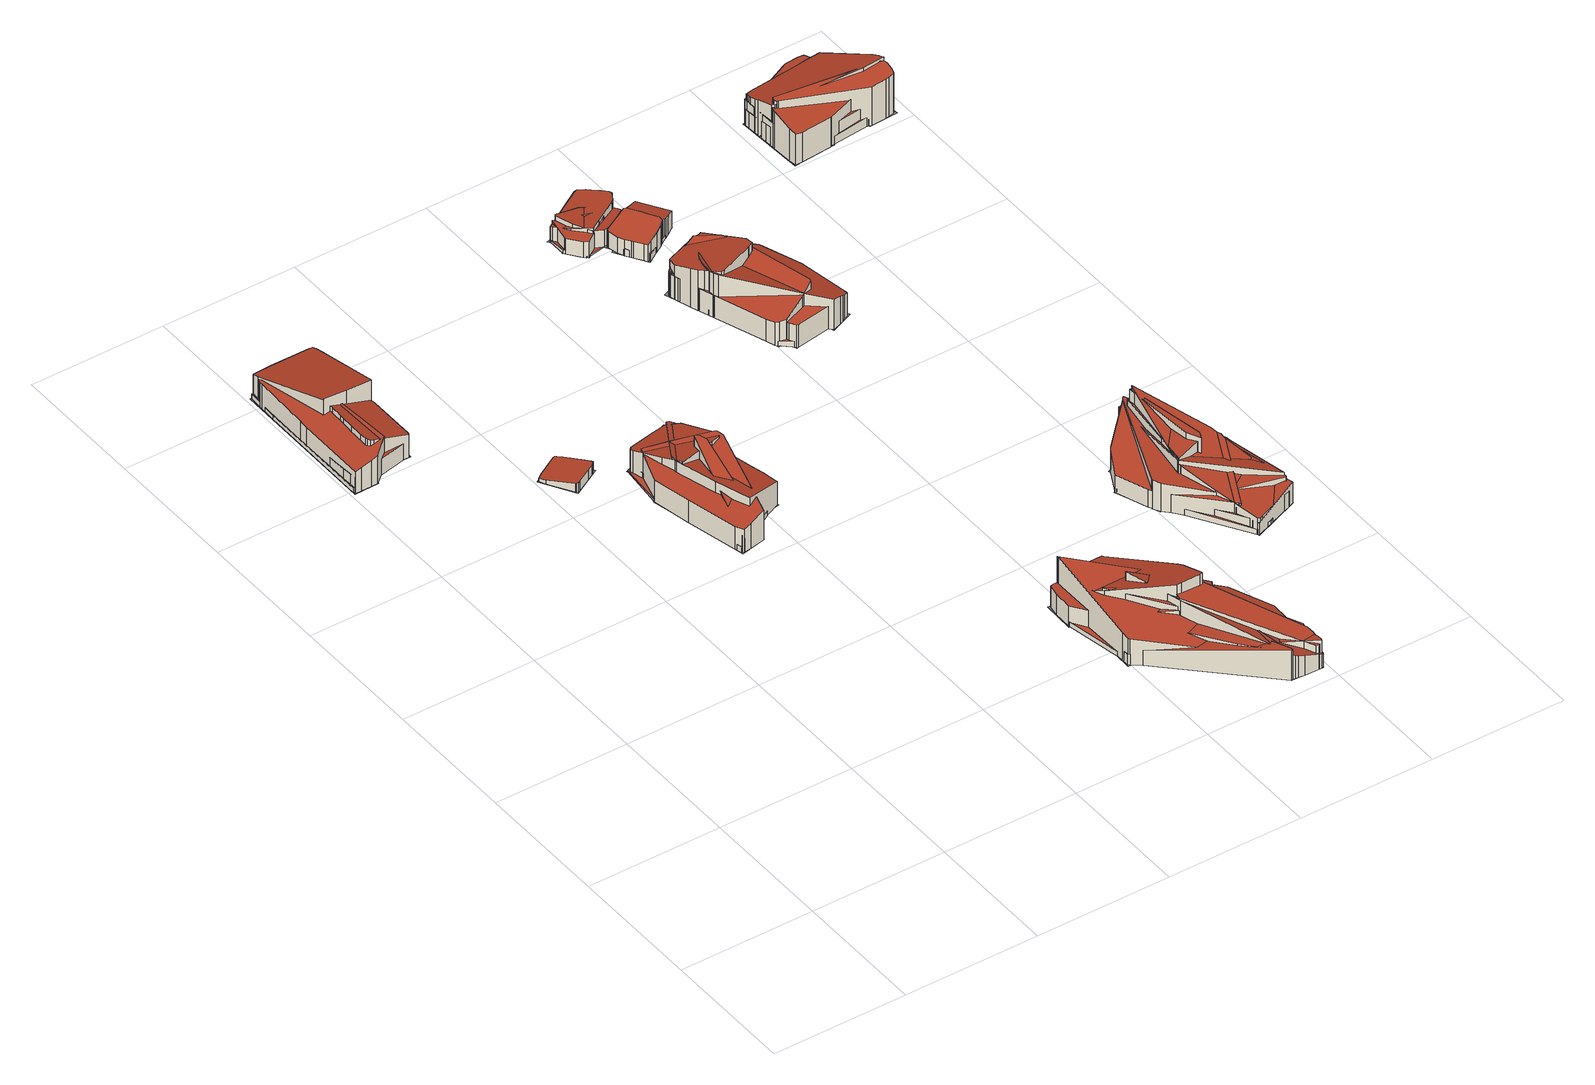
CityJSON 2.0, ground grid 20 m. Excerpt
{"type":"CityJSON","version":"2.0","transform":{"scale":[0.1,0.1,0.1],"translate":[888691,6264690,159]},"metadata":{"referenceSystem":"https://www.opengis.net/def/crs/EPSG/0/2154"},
"CityObjects":{
"building1":{"type":"Building","attributes":{"class":"Building"},"children":["building1-1"]},
"building1-1":{"type":"BuildingPart","parents":["building1"],"geometry":[{"type":"MultiSurface","lod":"2.2","boundaries":[[[0,1,2,3,4,5,6,7,8,9,10,11,12,13]],[[14,15,1,0]],[[15,2,1]],[[15,16,3,2]],[[16,17,4,3]],[[17,18,5,4]],[[18,19,6,5]],[[19,20,7,6]],[[20,21,8,7]],[[21,22,9,8]],[[22,23,10,9]],[[23,24,11,10]],[[24,25,12,11]],[[25,26,13,12]],[[26,14,0,13]],[[27,28,29,30,31,32,33,34,35,36,37,38,39,40]],[[41,42,28,27]],[[42,43,29,28]],[[43,44,30,29]],[[44,45,31,30]],[[45,46,32,31]],[[46,47,33,32]],[[47,48,34,33]],[[48,49,35,34]],[[49,50,36,35]],[[50,51,37,36]],[[51,52,38,37]],[[52,53,39,38]],[[53,54,40,39]],[[54,41,27,40]],[[55,56,57,58,59,60,61,62,63,64,65,66,67,68,69,70,71]],[[72,73,56,55]],[[73,74,57,56]],[[74,75,58,57]],[[75,76,59,58]],[[76,77,60,59]],[[77,78,61,60]],[[78,79,62,61]],[[79,80,63,62]],[[80,81,64,63]],[[81,82,65,64]],[[82,83,66,65]],[[83,84,67,66]],[[84,85,68,67]],[[85,86,69,68]],[[86,87,70,69]],[[87,88,71,70]],[[88,72,55,71]],[[89,90,91,92,93,94,95]],[[96,97,90,89]],[[97,98,91,90]],[[98,99,92,91]],[[99,100,93,92]],[[100,101,94,93]],[[101,102,95,94]],[[102,96,89,95]],[[103,104,105,106,107,108,109,110]],[[111,112,104,103]],[[112,113,105,104]],[[113,114,106,105]],[[114,115,107,106]],[[115,116,108,107]],[[116,117,109,108]],[[117,118,110,109]],[[118,111,103,110]],[[119,120,121,122,123,124,125,126]]],"semantics":{"surfaces":[{"type":"RoofSurface","rf_azimuth":90.05,"rf_slope":14.17},{"type":"WallSurface","on_footprint_edge":true},{"type":"RoofSurface","rf_azimuth":184.5,"rf_slope":15.82},{"type":"RoofSurface","rf_azimuth":359.86,"rf_slope":16.94},{"type":"RoofSurface","rf_azimuth":176.05,"rf_slope":0.822},{"type":"RoofSurface","rf_azimuth":116.2,"rf_slope":4.39},{"type":"GroundSurface"}],"values":[0,1,1,1,1,1,1,1,1,1,1,1,1,1,1,2,1,1,1,1,1,1,1,1,1,1,1,1,1,1,3,1,1,1,1,1,1,1,1,1,1,1,1,1,1,1,1,1,4,1,1,1,1,1,1,1,5,1,1,1,1,1,1,1,1,6]}}]},
"building2":{"type":"Building","attributes":{"class":"Building"},"children":["building2-1"]},
"building2-1":{"type":"BuildingPart","parents":["building2"],"geometry":[{"type":"MultiSurface","lod":"2.2","boundaries":[[[127,128,129,130,131,132,133,134,135,136,137,138,139,140,141,142,143,144]],[[145,146,128,127]],[[146,147,129,128]],[[147,148,130,129]],[[148,149,131,130]],[[149,150,132,131]],[[150,151,133,132]],[[151,152,134,133]],[[152,153,135,134]],[[153,154,136,135]],[[154,155,137,136]],[[155,156,138,137]],[[156,157,139,138]],[[157,158,140,139]],[[158,159,141,140]],[[159,160,142,141]],[[160,161,143,142]],[[161,162,144,143]],[[162,145,127,144]],[[163,164,165,166]]],"semantics":{"surfaces":[{"type":"RoofSurface","rf_azimuth":123.81,"rf_slope":10.6},{"type":"WallSurface","on_footprint_edge":true},{"type":"GroundSurface"}],"values":[0,1,1,1,1,1,1,1,1,1,1,1,1,1,1,1,1,1,1,2]}}]},
"building3":{"type":"Building","attributes":{"class":"Building"},"children":["building3-1"]},
"building3-1":{"type":"BuildingPart","parents":["building3"],"geometry":[{"type":"MultiSurface","lod":"2.2","boundaries":[[[167,168,169,170,171,172,173,174,175,176,177,178,179]],[[180,181,168,167]],[[181,182,169,168]],[[182,183,170,169]],[[183,184,171,170]],[[184,185,172,171]],[[185,186,173,172]],[[186,187,174,173]],[[187,188,175,174]],[[188,189,176,175]],[[189,190,177,176]],[[190,191,178,177]],[[191,192,179,178]],[[192,180,167,179]],[[193,194,195,196,197,198,199,200,201,202,203,204,205,206]],[[207,208,194,193]],[[208,209,195,194]],[[209,210,196,195]],[[210,211,197,196]],[[211,212,198,197]],[[212,213,199,198]],[[213,214,200,199]],[[214,215,201,200]],[[215,216,202,201]],[[216,217,203,202]],[[217,218,204,203]],[[218,219,205,204]],[[219,220,206,205]],[[220,207,193,206]],[[221,222,223,224,225,226,227,228,229,230,231,232,233,234,235,236,237]],[[238,239,222,221]],[[239,240,223,222]],[[240,241,224,223]],[[241,242,225,224]],[[242,243,226,225]],[[243,244,227,226]],[[244,245,228,227]],[[245,246,229,228]],[[246,247,230,229]],[[247,248,231,230]],[[248,249,232,231]],[[249,250,233,232]],[[250,251,234,233]],[[251,252,235,234]],[[252,253,236,235]],[[253,254,237,236]],[[254,238,221,237]],[[255,256,257,258,259,260,261,262,263,264,265,266,267,268,269]],[[270,271,256,255]],[[271,272,257,256]],[[272,273,258,257]],[[273,274,259,258]],[[274,275,260,259]],[[275,276,261,260]],[[276,186,262,261]],[[186,277,263,262]],[[277,278,264,263]],[[278,279,265,264]],[[279,280,266,265]],[[280,281,267,266]],[[281,282,268,267]],[[282,283,269,268]],[[283,270,255,269]],[[284,285,286,287,288,289,290,291]],[[292,293,285,284]],[[293,294,286,285]],[[294,295,287,286]],[[295,296,288,287]],[[296,297,289,288]],[[297,298,290,289]],[[298,299,291,290]],[[299,292,284,291]],[[300,301,302,303,304,305,306,307]],[[308,309,301,300]],[[309,310,302,301]],[[310,311,303,302]],[[311,312,304,303]],[[312,313,305,304]],[[313,314,306,305]],[[314,315,307,306]],[[315,308,300,307]],[[316,317,318,319,320,321,322,323]]],"semantics":{"surfaces":[{"type":"RoofSurface","rf_azimuth":13.41,"rf_slope":17.25},{"type":"WallSurface","on_footprint_edge":true},{"type":"RoofSurface","rf_azimuth":191.78,"rf_slope":15.05},{"type":"RoofSurface","rf_azimuth":102.62,"rf_slope":17.06},{"type":"RoofSurface","rf_azimuth":83.38,"rf_slope":1.82},{"type":"RoofSurface","rf_azimuth":134.9,"rf_slope":3.71},{"type":"RoofSurface","rf_azimuth":255.74,"rf_slope":18.88},{"type":"GroundSurface"}],"values":[0,1,1,1,1,1,1,1,1,1,1,1,1,1,2,1,1,1,1,1,1,1,1,1,1,1,1,1,1,3,1,1,1,1,1,1,1,1,1,1,1,1,1,1,1,1,1,4,1,1,1,1,1,1,1,1,1,1,1,1,1,1,1,5,1,1,1,1,1,1,1,1,6,1,1,1,1,1,1,1,1,7]}}]},
"building4":{"type":"Building","attributes":{"class":"Building"},"children":["building4-1"]},
"building4-1":{"type":"BuildingPart","parents":["building4"],"geometry":[{"type":"MultiSurface","lod":"2.2","boundaries":[[[324,325,326,327,328,329,330,331,332,333,334,335]],[[336,337,325,324]],[[337,338,326,325]],[[338,339,327,326]],[[339,340,328,327]],[[340,341,329,328]],[[341,342,330,329]],[[342,343,331,330]],[[343,344,332,331]],[[344,345,333,332]],[[345,346,334,333]],[[346,347,335,334]],[[347,336,324,335]],[[348,349,350,351,352,353,354,355,356,357,358]],[[359,360,349,348]],[[360,361,350,349]],[[361,362,351,350]],[[362,363,352,351]],[[363,364,353,352]],[[364,365,354,353]],[[365,366,355,354]],[[366,367,356,355]],[[367,368,357,356]],[[368,369,358,357]],[[369,359,348,358]],[[370,371,372,373,374,375,376,377,378,379,380,381,382,383,384,385,386,387,388,389]],[[390,391,371,370]],[[391,392,372,371]],[[392,393,373,372]],[[393,394,374,373]],[[394,395,375,374]],[[395,396,376,375]],[[396,397,377,376]],[[397,398,378,377]],[[398,399,379,378]],[[399,400,380,379]],[[400,401,381,380]],[[401,402,382,381]],[[402,403,383,382]],[[403,404,384,383]],[[404,405,385,384]],[[405,406,386,385]],[[406,407,387,386]],[[407,408,388,387]],[[408,409,389,388]],[[409,390,370,389]],[[410,411,412,413,414,415,416,417,418,419]],[[420,421,411,410]],[[421,422,412,411]],[[422,423,413,412]],[[423,424,414,413]],[[424,425,415,414]],[[425,426,416,415]],[[426,427,417,416]],[[427,428,418,417]],[[428,429,419,418]],[[429,420,410,419]],[[430,431,432,433,434,435,436,437,438]],[[439,440,431,430]],[[440,441,432,431]],[[441,442,433,432]],[[442,443,434,433]],[[443,444,435,434]],[[444,445,436,435]],[[445,446,437,436]],[[446,447,438,437]],[[447,439,430,438]],[[448,449,450,451,452,453,454,455,456,457,458,459,460,461]],[[420,462,449,448]],[[462,463,450,449]],[[463,464,451,450]],[[464,465,452,451]],[[465,466,453,452]],[[466,467,454,453]],[[467,468,455,454]],[[468,469,456,455]],[[469,470,457,456]],[[470,471,458,457]],[[471,472,459,458]],[[472,473,460,459]],[[473,474,461,460]],[[474,420,448,461]],[[475,476,477,478,479,480,481,482,483,484,485]],[[486,487,476,475]],[[487,488,477,476]],[[488,489,478,477]],[[489,490,479,478]],[[490,491,480,479]],[[491,492,481,480]],[[492,493,482,481]],[[493,483,482]],[[486,475,485]],[[494,495,496,497,498,499,500,501,502,503,504]],[[505,506,495,494]],[[506,507,496,495]],[[507,508,497,496]],[[508,509,498,497]],[[509,510,499,498]],[[510,511,500,499]],[[511,512,501,500]],[[512,513,502,501]],[[513,514,503,502]],[[514,515,504,503]],[[515,505,494,504]],[[516,517,518,519,520,521,522,523]],[[524,525,517,516]],[[525,526,518,517]],[[526,527,519,518]],[[527,528,520,519]],[[528,529,521,520]],[[529,530,522,521]],[[530,531,523,522]],[[531,524,516,523]],[[532,533,534,535,536,537,538]],[[539,540,533,532]],[[540,541,534,533]],[[541,542,535,534]],[[542,543,536,535]],[[543,544,537,536]],[[544,529,538,537]],[[529,539,532,538]],[[545,546,547,548,549,550]],[[551,526,546,545]],[[526,552,547,546]],[[552,553,548,547]],[[553,554,549,548]],[[554,555,550,549]],[[555,551,545,550]],[[556,557,558,559,560,561,562,563]],[[564,565,557,556]],[[565,566,558,557]],[[566,567,559,558]],[[567,568,560,559]],[[568,569,561,560]],[[569,570,562,561]],[[570,571,563,562]],[[571,564,556,563]],[[572,573,574,575,576,577]],[[578,579,573,572]],[[579,580,574,573]],[[580,581,575,574]],[[581,582,576,575]],[[582,583,577,576]],[[583,578,572,577]],[[584,585,586,587,588,589]],[[590,591,585,584]],[[591,592,586,585]],[[592,593,587,586]],[[593,594,588,587]],[[594,595,589,588]],[[595,590,584,589]],[[591,596,597,598,346,599,600,601,602,603,604,605,606,607,608,609,610,611,612,613]]],"semantics":{"surfaces":[{"type":"RoofSurface","rf_azimuth":355.09,"rf_slope":19.1},{"type":"WallSurface","on_footprint_edge":true},{"type":"RoofSurface","rf_azimuth":259.33,"rf_slope":13.78},{"type":"RoofSurface","rf_azimuth":94.68,"rf_slope":17.51},{"type":"RoofSurface","rf_azimuth":193.58,"rf_slope":6.48},{"type":"RoofSurface","rf_azimuth":278.58,"rf_slope":12.07},{"type":"RoofSurface","rf_azimuth":43.07,"rf_slope":0.582},{"type":"RoofSurface","rf_azimuth":96.09,"rf_slope":8.06},{"type":"RoofSurface","rf_azimuth":174,"rf_slope":8.27},{"type":"RoofSurface","rf_azimuth":99.71,"rf_slope":3.25},{"type":"RoofSurface","rf_azimuth":338.67,"rf_slope":12.66},{"type":"RoofSurface","rf_azimuth":254.18,"rf_slope":12.9},{"type":"RoofSurface","rf_azimuth":176.41,"rf_slope":18.26},{"type":"RoofSurface","rf_azimuth":215.88,"rf_slope":19.4},{"type":"RoofSurface","rf_azimuth":126.61,"rf_slope":7.29},{"type":"GroundSurface"}],"values":[0,1,1,1,1,1,1,1,1,1,1,1,1,2,1,1,1,1,1,1,1,1,1,1,1,3,1,1,1,1,1,1,1,1,1,1,1,1,1,1,1,1,1,1,1,1,4,1,1,1,1,1,1,1,1,1,1,5,1,1,1,1,1,1,1,1,1,6,1,1,1,1,1,1,1,1,1,1,1,1,1,1,7,1,1,1,1,1,1,1,1,1,8,1,1,1,1,1,1,1,1,1,1,1,9,1,1,1,1,1,1,1,1,10,1,1,1,1,1,1,1,11,1,1,1,1,1,1,12,1,1,1,1,1,1,1,1,13,1,1,1,1,1,1,14,1,1,1,1,1,1,15]}}]},
"building5":{"type":"Building","attributes":{"class":"Building"},"children":["building5-1"]},
"building5-1":{"type":"BuildingPart","parents":["building5"],"geometry":[{"type":"MultiSurface","lod":"2.2","boundaries":[[[614,615,616,617,618,619,620,621,622,623,624,625,626,627,628,629,630]],[[631,632,615,614]],[[632,633,616,615]],[[633,634,617,616]],[[634,635,618,617]],[[635,636,619,618]],[[636,637,620,619]],[[637,638,621,620]],[[638,639,622,621]],[[639,640,623,622]],[[640,641,624,623]],[[641,642,625,624]],[[642,643,626,625]],[[643,644,627,626]],[[644,645,628,627]],[[645,646,629,628]],[[646,647,630,629]],[[647,631,614,630]],[[648,649,650,651,652,653,654,655,656,657,658,659]],[[660,661,649,648]],[[661,662,650,649]],[[662,663,651,650]],[[663,664,652,651]],[[664,665,653,652]],[[665,666,654,653]],[[666,667,655,654]],[[667,668,656,655]],[[668,669,657,656]],[[669,670,658,657]],[[670,671,659,658]],[[671,660,648,659]],[[672,673,674,675,676,677,678]],[[679,680,673,672]],[[680,681,674,673]],[[681,682,675,674]],[[682,683,676,675]],[[683,684,677,676]],[[684,685,678,677]],[[685,679,672,678]],[[686,687,688,689,690,691,692,643,693,694,695,696]],[[697,698,687,686]],[[698,699,688,687]],[[699,700,689,688]],[[700,701,690,689]],[[701,702,691,690]],[[702,703,692,691]],[[703,643,692]],[[704,695,694]],[[704,631,696,695]],[[631,697,686,696]],[[705,706,707,708,709,710,711]],[[712,713,706,705]],[[713,714,707,706]],[[714,715,708,707]],[[715,663,709,708]],[[663,716,710,709]],[[716,717,711,710]],[[717,712,705,711]],[[718,719,720,721,722,723,724,725,726,727,728,729]]],"semantics":{"surfaces":[{"type":"RoofSurface","rf_azimuth":112.57,"rf_slope":10.03},{"type":"WallSurface","on_footprint_edge":true},{"type":"RoofSurface","rf_azimuth":351.02,"rf_slope":12.46},{"type":"RoofSurface","rf_azimuth":232.53,"rf_slope":5.94},{"type":"RoofSurface","rf_azimuth":84.38,"rf_slope":5.1},{"type":"RoofSurface","rf_azimuth":292.89,"rf_slope":12.88},{"type":"GroundSurface"}],"values":[0,1,1,1,1,1,1,1,1,1,1,1,1,1,1,1,1,1,2,1,1,1,1,1,1,1,1,1,1,1,1,3,1,1,1,1,1,1,1,4,1,1,1,1,1,1,1,1,1,1,5,1,1,1,1,1,1,1,6]}}]},
"building6":{"type":"Building","attributes":{"class":"Building"},"children":["building6-1"]},
"building6-1":{"type":"BuildingPart","parents":["building6"],"geometry":[{"type":"MultiSurface","lod":"2.2","boundaries":[[[730,731,732,733,734,735,736,737,738,739,740,741,742,743,744,745,746,747,748,749,750]],[[751,752,731,730]],[[752,753,732,731]],[[753,754,733,732]],[[754,755,734,733]],[[755,756,735,734]],[[756,757,736,735]],[[757,758,737,736]],[[758,759,738,737]],[[759,760,739,738]],[[760,761,740,739]],[[761,762,741,740]],[[762,763,742,741]],[[763,764,743,742]],[[764,765,744,743]],[[765,766,745,744]],[[766,767,746,745]],[[767,768,747,746]],[[768,769,748,747]],[[769,770,749,748]],[[770,771,750,749]],[[771,751,730,750]],[[772,773,774,775,776,777,778,779,780,781,782,783,784,785,786,787,788,789]],[[790,791,773,772]],[[791,792,774,773]],[[792,793,775,774]],[[793,794,776,775]],[[794,795,777,776]],[[795,796,778,777]],[[796,797,779,778]],[[797,798,780,779]],[[798,799,781,780]],[[799,800,782,781]],[[800,801,783,782]],[[801,802,784,783]],[[802,803,785,784]],[[803,804,786,785]],[[804,805,787,786]],[[805,806,788,787]],[[806,807,789,788]],[[807,790,772,789]],[[808,809,810,811,812,813,814,815,816,817,818,819,820,821,822,823,824]],[[825,826,809,808]],[[826,827,810,809]],[[827,828,811,810]],[[828,829,812,811]],[[829,830,813,812]],[[830,831,814,813]],[[831,832,815,814]],[[832,833,816,815]],[[833,834,817,816]],[[834,835,818,817]],[[835,836,819,818]],[[836,837,820,819]],[[837,838,821,820]],[[838,839,822,821]],[[839,840,823,822]],[[840,841,824,823]],[[841,825,808,824]],[[842,843,844,845,846,847,848,849,850,851,852,853]],[[854,855,843,842]],[[855,856,844,843]],[[856,857,845,844]],[[857,858,846,845]],[[858,859,847,846]],[[859,860,848,847]],[[860,861,849,848]],[[861,862,850,849]],[[862,863,851,850]],[[863,864,852,851]],[[864,865,853,852]],[[865,854,842,853]],[[866,867,868,869,870,871,872,873,874,875]],[[876,877,867,866]],[[877,794,868,867]],[[794,858,869,868]],[[858,878,870,869]],[[878,879,871,870]],[[879,880,872,871]],[[880,881,873,872]],[[881,882,874,873]],[[882,883,875,874]],[[883,876,866,875]],[[884,885,886,887,888,889,890,891,892,893,894,895,896,897,898,899]]],"semantics":{"surfaces":[{"type":"RoofSurface","rf_azimuth":20.23,"rf_slope":19.41},{"type":"WallSurface","on_footprint_edge":true},{"type":"RoofSurface","rf_azimuth":198.41,"rf_slope":19.32},{"type":"RoofSurface","rf_azimuth":111.61,"rf_slope":15.26},{"type":"RoofSurface","rf_azimuth":264.24,"rf_slope":0.402},{"type":"RoofSurface","rf_azimuth":206.49,"rf_slope":10.35},{"type":"GroundSurface"}],"values":[0,1,1,1,1,1,1,1,1,1,1,1,1,1,1,1,1,1,1,1,1,1,2,1,1,1,1,1,1,1,1,1,1,1,1,1,1,1,1,1,1,3,1,1,1,1,1,1,1,1,1,1,1,1,1,1,1,1,1,4,1,1,1,1,1,1,1,1,1,1,1,1,5,1,1,1,1,1,1,1,1,1,1,6]}}]},
"building7":{"type":"Building","attributes":{"class":"Building"},"children":["building7-1"]},
"building7-1":{"type":"BuildingPart","parents":["building7"],"geometry":[{"type":"MultiSurface","lod":"2.2","boundaries":[[[900,901,902,903,904,905,906,907,908,909,910,911,912,913,914,915,916,917]],[[918,919,901,900]],[[919,920,902,901]],[[920,921,903,902]],[[921,922,904,903]],[[922,923,905,904]],[[923,924,906,905]],[[924,925,907,906]],[[925,926,908,907]],[[926,927,909,908]],[[927,928,910,909]],[[928,929,911,910]],[[929,930,912,911]],[[930,931,913,912]],[[931,932,914,913]],[[932,933,915,914]],[[933,934,916,915]],[[934,935,917,916]],[[935,918,900,917]],[[936,937,938,939,940,941,942,943,944,945,946]],[[947,948,937,936]],[[948,949,938,937]],[[949,950,939,938]],[[950,951,940,939]],[[951,952,941,940]],[[952,953,942,941]],[[953,954,943,942]],[[954,955,944,943]],[[955,956,945,944]],[[956,957,946,945]],[[957,947,936,946]],[[958,959,960,961,962,963,964,965]],[[966,967,959,958]],[[967,968,960,959]],[[968,969,961,960]],[[969,970,962,961]],[[970,971,963,962]],[[971,972,964,963]],[[972,973,965,964]],[[973,966,958,965]],[[974,975,976,977,978,979]],[[980,981,975,974]],[[981,982,976,975]],[[982,983,977,976]],[[983,984,978,977]],[[984,985,979,978]],[[985,980,974,979]],[[986,987,988,989,990,728,727,991]]],"semantics":{"surfaces":[{"type":"RoofSurface","rf_azimuth":208.61,"rf_slope":12.45},{"type":"WallSurface","on_footprint_edge":true},{"type":"RoofSurface","rf_azimuth":32.71,"rf_slope":12.99},{"type":"RoofSurface","rf_azimuth":332.06,"rf_slope":17.36},{"type":"RoofSurface","rf_azimuth":338.35,"rf_slope":15.07},{"type":"GroundSurface"}],"values":[0,1,1,1,1,1,1,1,1,1,1,1,1,1,1,1,1,1,1,2,1,1,1,1,1,1,1,1,1,1,1,3,1,1,1,1,1,1,1,1,4,1,1,1,1,1,1,5]}}]},
"building8":{"type":"Building","attributes":{"class":"Building"},"children":["building8-1"]},
"building8-1":{"type":"BuildingPart","parents":["building8"],"geometry":[{"type":"MultiSurface","lod":"2.2","boundaries":[[[992,993,994,995,996,997,998,999,1000,1001,1002]],[[1003,1004,993,992]],[[1004,1005,994,993]],[[1005,1006,995,994]],[[1006,1007,996,995]],[[1007,1008,997,996]],[[1008,1009,998,997]],[[1009,1010,999,998]],[[1010,1011,1000,999]],[[1011,1012,1001,1000]],[[1012,1013,1002,1001]],[[1013,1003,992,1002]],[[1014,1015,1016,1017,1018,1019,1020,1021,1022,1023,1024,1025,1026,1027,1028]],[[1029,1030,1015,1014]],[[1030,1031,1016,1015]],[[1031,1032,1017,1016]],[[1032,1033,1018,1017]],[[1033,1034,1019,1018]],[[1034,1035,1020,1019]],[[1035,1036,1021,1020]],[[1036,1037,1022,1021]],[[1037,1038,1023,1022]],[[1038,1039,1024,1023]],[[1039,1040,1025,1024]],[[1040,1041,1026,1025]],[[1041,1042,1027,1026]],[[1042,1043,1028,1027]],[[1043,1029,1014,1028]],[[1044,1045,1046,1047,1048,1049,1050,1051,1052,1053,1054,1055,1056]],[[1057,1058,1045,1044]],[[1058,1059,1046,1045]],[[1059,1060,1047,1046]],[[1060,1061,1048,1047]],[[1061,1062,1049,1048]],[[1062,1063,1050,1049]],[[1063,1064,1051,1050]],[[1064,1065,1052,1051]],[[1065,1066,1053,1052]],[[1066,1067,1054,1053]],[[1067,1068,1055,1054]],[[1068,1069,1056,1055]],[[1069,1057,1044,1056]],[[1070,1071,1072,1073,1074,1075,1076,1077,1078,1079,1080,1081,1082,1083]],[[1084,1085,1071,1070]],[[1085,1086,1072,1071]],[[1086,1087,1073,1072]],[[1087,1088,1074,1073]],[[1088,1089,1075,1074]],[[1089,1090,1076,1075]],[[1090,1091,1077,1076]],[[1091,1061,1078,1077]],[[1061,1092,1079,1078]],[[1092,1093,1080,1079]],[[1093,1094,1081,1080]],[[1094,1095,1082,1081]],[[1095,1096,1083,1082]],[[1096,1084,1070,1083]],[[1097,1098,1099,1100,1101,1102,1103,1104]],[[1105,1106,1098,1097]],[[1106,1107,1099,1098]],[[1107,1108,1100,1099]],[[1108,1109,1101,1100]],[[1109,1110,1102,1101]],[[1110,1111,1103,1102]],[[1111,1112,1104,1103]],[[1112,1105,1097,1104]],[[1113,1114,1115,1116,1117,1118,1119,1120,1121]],[[1122,1123,1114,1113]],[[1123,1124,1115,1114]],[[1124,1125,1116,1115]],[[1125,1126,1117,1116]],[[1126,1127,1118,1117]],[[1127,1128,1119,1118]],[[1128,1129,1120,1119]],[[1129,1130,1121,1120]],[[1130,1122,1113,1121]],[[1131,1132,1133,1134,1135,1136,1137,1138,1139,1140,1141,1142,1143]],[[1144,1145,1132,1131]],[[1145,1146,1133,1132]],[[1146,1147,1134,1133]],[[1147,1148,1135,1134]],[[1148,1149,1136,1135]],[[1149,1150,1137,1136]],[[1150,1151,1138,1137]],[[1151,1152,1139,1138]],[[1152,1153,1140,1139]],[[1153,1154,1141,1140]],[[1154,1155,1142,1141]],[[1155,1156,1143,1142]],[[1156,1144,1131,1143]],[[1157,1158,1159,1160,1161,1162,1163,1164]],[[1165,1166,1158,1157]],[[1166,1167,1159,1158]],[[1167,1168,1160,1159]],[[1168,1169,1161,1160]],[[1169,1170,1162,1161]],[[1170,1068,1163,1162]],[[1068,1171,1164,1163]],[[1171,1165,1157,1164]],[[1172,1173,1174,1175,1176,1177,1178,1179]],[[1180,1181,1173,1172]],[[1181,1182,1174,1173]],[[1182,1183,1175,1174]],[[1183,1184,1176,1175]],[[1184,1185,1177,1176]],[[1185,1186,1178,1177]],[[1186,1187,1179,1178]],[[1187,1180,1172,1179]],[[1188,1189,1190,1191,1192,1193,1194,1195]],[[1196,1197,1189,1188]],[[1197,1198,1190,1189]],[[1198,1199,1191,1190]],[[1199,1200,1192,1191]],[[1200,1092,1193,1192]],[[1092,1201,1194,1193]],[[1201,1202,1195,1194]],[[1202,1196,1188,1195]],[[1203,1204,1205,1206,1207,1208]],[[1209,1210,1204,1203]],[[1210,1211,1205,1204]],[[1211,1212,1206,1205]],[[1212,1213,1207,1206]],[[1213,1214,1208,1207]],[[1214,1209,1203,1208]],[[1215,1216,1217,1218,1219]],[[1220,1221,1216,1215]],[[1221,1222,1217,1216]],[[1222,1223,1218,1217]],[[1223,1224,1219,1218]],[[1224,1220,1215,1219]],[[1225,1226,1227,1228,1229,1230,1231,1232,1233,1234,1235,1236]]],"semantics":{"surfaces":[{"type":"RoofSurface","rf_azimuth":202.64,"rf_slope":16.08},{"type":"WallSurface","on_footprint_edge":true},{"type":"RoofSurface","rf_azimuth":290.52,"rf_slope":16.52},{"type":"RoofSurface","rf_azimuth":20.83,"rf_slope":16.9},{"type":"RoofSurface","rf_azimuth":4.44,"rf_slope":2.5},{"type":"RoofSurface","rf_azimuth":186.04,"rf_slope":12.52},{"type":"RoofSurface","rf_azimuth":265.06,"rf_slope":5.59},{"type":"RoofSurface","rf_azimuth":70.33,"rf_slope":3.81},{"type":"RoofSurface","rf_azimuth":30.22,"rf_slope":4.32},{"type":"RoofSurface","rf_azimuth":175.53,"rf_slope":11.86},{"type":"RoofSurface","rf_azimuth":9.83,"rf_slope":6.53},{"type":"RoofSurface","rf_azimuth":333.88,"rf_slope":4.76},{"type":"RoofSurface","rf_azimuth":28.02,"rf_slope":16.92},{"type":"GroundSurface"}],"values":[0,1,1,1,1,1,1,1,1,1,1,1,2,1,1,1,1,1,1,1,1,1,1,1,1,1,1,1,3,1,1,1,1,1,1,1,1,1,1,1,1,1,4,1,1,1,1,1,1,1,1,1,1,1,1,1,1,5,1,1,1,1,1,1,1,1,6,1,1,1,1,1,1,1,1,1,7,1,1,1,1,1,1,1,1,1,1,1,1,1,8,1,1,1,1,1,1,1,1,9,1,1,1,1,1,1,1,1,10,1,1,1,1,1,1,1,1,11,1,1,1,1,1,1,12,1,1,1,1,1,13]}}]},
"building9":{"type":"Building","attributes":{"class":"Building"},"children":["building9-1"]},
"building9-1":{"type":"BuildingPart","parents":["building9"],"geometry":[{"type":"MultiSurface","lod":"2.2","boundaries":[[[1237,1238,1239,1240,1241,1242,1243,1244,1245,1246,1247,1248,1249,1250,1251,1252,1253]],[[1254,1255,1238,1237]],[[1255,1256,1239,1238]],[[1256,1257,1240,1239]],[[1257,1258,1241,1240]],[[1258,1259,1242,1241]],[[1259,1260,1243,1242]],[[1260,1261,1244,1243]],[[1261,1262,1245,1244]],[[1262,1263,1246,1245]],[[1263,1264,1247,1246]],[[1264,1265,1248,1247]],[[1265,1266,1249,1248]],[[1266,1267,1250,1249]],[[1267,1268,1251,1250]],[[1268,1269,1252,1251]],[[1269,1270,1253,1252]],[[1270,1254,1237,1253]],[[1271,1272,1273,1274,1275,1276,1277,1278,1279,1280,1281,1282,1283,1284,1285]],[[1286,1287,1272,1271]],[[1287,1288,1273,1272]],[[1288,1289,1274,1273]],[[1289,1290,1275,1274]],[[1290,1291,1276,1275]],[[1291,1292,1277,1276]],[[1292,1293,1278,1277]],[[1293,1294,1279,1278]],[[1294,1295,1280,1279]],[[1295,1296,1281,1280]],[[1296,1297,1282,1281]],[[1297,1298,1283,1282]],[[1298,1299,1284,1283]],[[1299,1300,1285,1284]],[[1300,1286,1271,1285]],[[1301,1302,1303,1304,1305,1306,1307,1308,1309,1310,1311,1312,1313]],[[1314,1315,1302,1301]],[[1315,1316,1303,1302]],[[1316,1317,1304,1303]],[[1317,1318,1305,1304]],[[1318,1319,1306,1305]],[[1319,1320,1307,1306]],[[1320,1321,1308,1307]],[[1321,1322,1309,1308]],[[1322,1323,1310,1309]],[[1323,1324,1311,1310]],[[1324,1325,1312,1311]],[[1325,1326,1313,1312]],[[1326,1314,1301,1313]],[[1327,1328,1329,1330,1331,1332,1333,1334,1335,1336,1337,1338,1339,1340]],[[1341,1342,1328,1327]],[[1342,1343,1329,1328]],[[1343,1344,1330,1329]],[[1344,1345,1331,1330]],[[1345,1346,1332,1331]],[[1346,1347,1333,1332]],[[1347,1348,1334,1333]],[[1348,1349,1335,1334]],[[1349,1350,1336,1335]],[[1350,1351,1337,1336]],[[1351,1352,1338,1337]],[[1352,1353,1339,1338]],[[1353,1354,1340,1339]],[[1354,1341,1327,1340]],[[1355,1356,1357,1358,1359,1360,1361,1362,1363,1364,1365]],[[1366,1367,1356,1355]],[[1367,1368,1357,1356]],[[1368,1369,1358,1357]],[[1369,1370,1359,1358]],[[1370,1371,1360,1359]],[[1371,1291,1361,1360]],[[1291,1372,1362,1361]],[[1372,1363,1362]],[[1321,1364,1363]],[[1321,1373,1365,1364]],[[1373,1366,1355,1365]],[[1374,1375,1376,1377,1378,1379,1380,1381,1382,1383,1384]],[[1385,1386,1375,1374]],[[1386,1387,1376,1375]],[[1387,1388,1377,1376]],[[1388,1389,1378,1377]],[[1389,1390,1379,1378]],[[1390,1391,1380,1379]],[[1391,1392,1381,1380]],[[1392,1393,1382,1381]],[[1393,1394,1383,1382]],[[1394,1395,1384,1383]],[[1395,1385,1374,1384]],[[1396,1397,1398,1399,1400,1401,1402,1403,1404,1405,1406,1407,1408,1409]]],"semantics":{"surfaces":[{"type":"RoofSurface","rf_azimuth":95.67,"rf_slope":17.5},{"type":"WallSurface","on_footprint_edge":true},{"type":"RoofSurface","rf_azimuth":282.13,"rf_slope":15.9},{"type":"RoofSurface","rf_azimuth":83.43,"rf_slope":3.06},{"type":"RoofSurface","rf_azimuth":268.81,"rf_slope":17.15},{"type":"RoofSurface","rf_azimuth":358.42,"rf_slope":18.46},{"type":"RoofSurface","rf_azimuth":121.76,"rf_slope":5.44},{"type":"GroundSurface"}],"values":[0,1,1,1,1,1,1,1,1,1,1,1,1,1,1,1,1,1,2,1,1,1,1,1,1,1,1,1,1,1,1,1,1,1,3,1,1,1,1,1,1,1,1,1,1,1,1,1,4,1,1,1,1,1,1,1,1,1,1,1,1,1,1,5,1,1,1,1,1,1,1,1,1,1,1,6,1,1,1,1,1,1,1,1,1,1,1,7]}}]}
},
"vertices":[
[7,1205,56],[29,1095,83],[29,1095,84],[62,1093,84],[99,1092,84],[99,1185,61],[99,1189,60],[99,1210,55],[98,1213,54],[98,1216,53],[93,1217,53],[35,1217,53],[8,1216,53],[7,1216,53],[7,1205,15],[29,1095,15],[62,1093,15],[99,1092,15],[99,1185,15],[99,1189,15],[99,1210,15],[98,1213,15],[98,1216,15],[93,1217,15],[35,1217,15],[8,1216,15],[7,1216,15],[3,1095,51],[4,990,49],[12,990,52],[27,990,56],[37,990,59],[61,1010,66],[58,1057,66],[55,1095,66],[18,1181,58],[12,1192,56],[6,1202,55],[4,1196,54],[4,1193,54],[3,1109,52],[3,1095,15],[4,990,15],[12,990,15],[27,990,15],[37,990,15],[61,1010,15],[58,1057,15],[55,1095,15],[18,1181,15],[12,1192,15],[6,1202,15],[4,1196,15],[4,1193,15],[3,1109,15],[37,1016,70],[38,1014,70],[41,1010,69],[45,1010,68],[98,1009,52],[99,1012,52],[99,1084,52],[99,1088,52],[97,1093,52],[95,1096,53],[42,1096,69],[38,1096,70],[38,1089,70],[38,1072,70],[38,1065,70],[37,1047,70],[37,1027,70],[37,1016,15],[38,1014,15],[41,1010,15],[45,1010,15],[98,1009,15],[99,1012,15],[99,1084,15],[99,1088,15],[97,1093,15],[95,1096,15],[42,1096,15],[38,1096,15],[38,1089,15],[38,1072,15],[38,1065,15],[37,1047,15],[37,1027,15],[2,992,22],[92,1011,23],[98,1036,24],[99,1064,23],[98,1095,23],[5,1216,22],[3,1168,22],[2,992,15],[92,1011,15],[98,1036,15],[99,1064,15],[98,1095,15],[5,1216,15],[3,1168,15],[3,1015,38],[4,997,39],[4,991,40],[99,1011,42],[100,1070,38],[6,1181,27],[5,1171,27],[4,1115,31],[3,1015,15],[4,997,15],[4,991,15],[99,1011,15],[100,1070,15],[6,1181,15],[5,1171,15],[4,1115,15],[100,1217,15],[3,1216,15],[2,989,15],[38,989,15],[38,1010,15],[101,1009,15],[99,1096,15],[99,1171,15],
[184,851,47],[188,842,49],[209,808,56],[210,807,56],[213,806,57],[215,807,57],[236,818,57],[246,824,57],[250,828,57],[251,829,57],[250,832,57],[246,840,55],[231,866,49],[226,873,48],[225,875,47],[222,874,47],[218,872,47],[190,856,47],[184,851,42],[188,842,42],[209,808,42],[210,807,42],[213,806,42],[215,807,42],[236,818,42],[246,824,42],[250,828,42],[251,829,42],[250,832,42],[246,840,42],[231,866,42],[226,873,42],[225,875,42],[222,874,42],[218,872,42],[190,856,42],[254,828,42],[225,876,42],[182,852,42],[211,804,42],
[320,757,80],[320,748,80],[336,687,80],[354,638,78],[415,665,58],[415,669,57],[411,690,57],[406,709,57],[399,742,57],[377,834,57],[373,838,58],[368,838,59],[322,761,79],[320,757,20],[320,748,20],[336,687,20],[354,638,20],[415,665,20],[415,669,20],[411,690,20],[406,709,20],[399,742,20],[377,834,20],[373,838,20],[368,838,20],[322,761,20],[294,757,56],[305,701,56],[322,625,56],[328,613,57],[339,614,60],[362,619,67],[395,753,83],[394,759,83],[393,764,83],[391,767,82],[340,794,71],[313,808,64],[310,809,63],[309,808,63],[294,757,20],[305,701,20],[322,625,20],[328,613,20],[339,614,20],[362,619,20],[395,753,20],[394,759,20],[393,764,20],[391,767,20],[340,794,20],[313,808,20],[310,809,20],[309,808,20],[302,821,57],[303,818,58],[314,771,73],[323,740,83],[323,738,83],[375,749,84],[389,753,83],[390,754,83],[392,767,79],[391,774,77],[380,823,62],[364,837,57],[359,836,56],[346,834,56],[336,832,56],[315,828,56],[306,826,56],[302,821,20],[303,818,20],[314,771,20],[323,740,20],[323,738,20],[375,749,20],[389,753,20],[390,754,20],[392,767,20],[391,774,20],[380,823,20],[364,837,20],[359,836,20],[346,834,20],[336,832,20],[315,828,20],[306,826,20],[294,758,24],[298,738,25],[305,702,26],[309,683,27],[318,646,28],[325,614,29],[411,666,27],[411,690,26],[403,722,25],[376,835,22],[374,839,22],[372,839,22],[369,839,22],[310,828,22],[301,825,22],[294,758,20],[298,738,20],[305,702,20],[309,683,20],[318,646,20],[325,614,20],[411,666,20],[403,722,20],[376,835,20],[374,839,20],[372,839,20],[369,839,20],[310,828,20],[301,825,20],[306,813,31],[313,674,38],[328,612,42],[390,773,37],[390,780,37],[380,822,34],[326,828,32],[312,828,31],[306,813,20],[313,674,20],[328,612,20],[390,773,20],[390,780,20],[380,822,20],[326,828,20],[312,828,20],[327,619,49],[327,615,47],[352,617,50],[358,639,58],[366,747,94],[361,755,97],[355,759,97],[341,690,73],[327,619,20],[327,615,20],[352,617,20],[358,639,20],[366,747,20],[361,755,20],[355,759,20],[341,690,20],[300,826,20],[314,763,20],[293,758,20],[325,611,20],[363,619,20],[356,650,20],[417,664,20],[376,841,20],
[629,217,113],[660,144,100],[734,7,70],[737,5,69],[741,4,67],[750,3,64],[776,2,55],[778,3,55],[778,10,55],[780,111,57],[744,161,71],[630,217,112],[629,217,32],[660,144,32],[734,7,32],[737,5,32],[741,4,32],[750,3,32],[776,2,32],[778,3,32],[778,10,32],[780,111,32],[744,161,32],[630,217,32],[579,291,109],[582,158,77],[583,148,74],[584,145,74],[692,60,58],[776,3,48],[777,3,48],[778,22,53],[716,161,83],[667,218,95],[579,294,109],[579,291,32],[582,158,32],[583,148,32],[584,145,32],[692,60,32],[776,3,32],[777,3,32],[778,22,32],[716,161,32],[667,218,32],[579,294,32],[582,253,86],[584,239,90],[585,231,93],[586,229,94],[595,216,98],[661,153,119],[667,152,120],[695,152,120],[699,152,121],[700,155,120],[697,190,109],[695,198,106],[650,296,74],[649,298,74],[604,299,72],[590,298,72],[588,297,72],[586,294,73],[585,288,75],[583,270,81],[582,253,32],[584,239,32],[585,231,32],[586,229,32],[595,216,32],[661,153,32],[667,152,32],[695,152,32],[699,152,32],[700,155,32],[697,190,32],[695,198,32],[650,296,32],[649,298,32],[604,299,32],[590,298,32],[588,297,32],[586,294,32],[585,288,32],[583,270,32],[566,251,64],[688,61,73],[732,6,76],[712,132,77],[712,133,77],[693,197,77],[652,281,75],[574,295,66],[569,294,66],[566,278,65],[566,251,32],[688,61,32],[732,6,32],[712,132,32],[712,133,32],[693,197,32],[652,281,32],[574,295,32],[569,294,32],[566,278,32],[660,145,103],[768,5,70],[772,3,70],[774,5,70],[778,25,74],[776,35,76],[698,160,105],[663,169,108],[662,165,107],[660,145,32],[768,5,32],[772,3,32],[774,5,32],[778,25,32],[776,35,32],[698,160,32],[663,169,32],[662,165,32],[566,251,39],[582,166,39],[587,146,39],[689,60,39],[735,27,39],[775,112,38],[742,160,38],[650,250,38],[599,299,38],[584,297,38],[570,294,38],[570,292,38],[568,272,38],[567,261,39],[582,166,32],[587,146,32],[689,60,32],[735,27,32],[775,112,32],[742,160,32],[650,250,32],[599,299,32],[584,297,32],[570,294,32],[570,292,32],[568,272,32],[567,261,32],[583,211,44],[586,146,53],[776,4,76],[778,8,75],[778,45,70],[743,159,54],[653,297,33],[652,298,33],[638,298,32],[608,298,32],[605,297,32],[583,211,32],[586,146,32],[776,4,32],[778,8,32],[778,45,32],[743,159,32],[653,297,32],[652,298,32],[582,248,71],[583,205,72],[662,143,84],[674,144,86],[698,151,89],[714,155,91],[718,157,92],[719,160,92],[650,266,80],[586,290,71],[585,286,71],[582,248,32],[583,205,32],[662,143,32],[674,144,32],[698,151,32],[714,155,32],[718,157,32],[719,160,32],[650,266,32],[586,290,32],[585,286,32],[582,146,49],[771,15,58],[775,15,58],[777,17,58],[742,152,50],[652,289,42],[598,296,41],[583,218,45],[582,146,32],[771,15,32],[775,15,32],[777,17,32],[742,152,32],[652,289,32],[598,296,32],[583,218,32],[581,294,81],[584,240,76],[694,112,43],[694,116,43],[694,126,44],[694,130,44],[652,289,66],[581,294,32],[584,240,32],[694,112,32],[694,116,32],[694,126,32],[694,130,32],[595,219,101],[775,15,68],[777,46,74],[699,161,95],[598,217,101],[596,219,101],[595,219,32],[777,46,32],[699,161,32],[598,217,32],[596,219,32],[586,299,34],[610,144,45],[689,135,71],[691,135,72],[692,136,73],[693,137,73],[697,196,73],[652,292,56],[586,299,32],[610,144,32],[689,135,32],[691,135,32],[692,136,32],[693,137,32],[697,196,32],[652,292,32],[583,197,42],[623,144,42],[692,61,45],[772,26,60],[649,235,68],[583,200,42],[583,197,32],[623,144,32],[692,61,32],[772,26,32],[649,235,32],[583,200,32],[584,147,54],[731,4,80],[733,5,80],[733,7,80],[733,9,80],[651,274,46],[584,147,32],[731,4,32],[733,5,32],[733,7,32],[733,9,32],[651,274,32],[778,2,32],[780,112,32],[743,114,32],[697,162,32],[698,198,32],[667,198,32],[668,218,32],[650,218,32],[653,298,32],[585,300,32],[584,294,32],[566,296,32],[565,248,32],[584,248,32],[581,144,32],[689,142,32],[686,59,32],[732,57,32],
[486,1255,38],[487,1252,38],[501,1232,42],[522,1212,47],[535,1220,47],[570,1242,45],[574,1245,45],[582,1258,44],[583,1259,43],[582,1262,43],[582,1265,42],[576,1273,41],[572,1279,39],[564,1289,37],[556,1297,35],[551,1295,36],[491,1258,37],[486,1255,13],[487,1252,13],[501,1232,13],[522,1212,13],[535,1220,13],[570,1242,13],[574,1245,13],[582,1258,13],[583,1259,13],[582,1262,13],[582,1265,13],[576,1273,13],[572,1279,13],[564,1289,13],[556,1297,13],[551,1295,13],[491,1258,13],[495,1257,50],[504,1233,48],[520,1212,43],[535,1208,40],[545,1211,38],[548,1213,37],[559,1221,35],[582,1237,31],[579,1242,31],[572,1248,33],[532,1260,43],[496,1258,50],[495,1257,13],[504,1233,13],[520,1212,13],[535,1208,13],[545,1211,13],[548,1213,13],[559,1221,13],[582,1237,13],[579,1242,13],[572,1248,13],[532,1260,13],[496,1258,13],[488,1224,38],[502,1206,38],[508,1202,38],[547,1227,42],[556,1235,44],[492,1259,42],[488,1227,39],[488,1224,13],[502,1206,13],[508,1202,13],[547,1227,13],[556,1235,13],[492,1259,13],[488,1227,13],[486,1227,19],[499,1210,20],[504,1207,20],[577,1254,15],[582,1259,15],[582,1263,15],[577,1272,14],[541,1285,13],[536,1283,13],[491,1259,16],[486,1255,16],[486,1227,13],[499,1210,13],[504,1207,13],[577,1254,13],[582,1259,13],[582,1263,13],[577,1272,13],[491,1259,13],[490,1231,23],[505,1204,16],[505,1203,15],[510,1203,15],[535,1208,14],[573,1251,20],[497,1244,25],[490,1231,13],[505,1204,13],[505,1203,13],[510,1203,13],[573,1251,13],[497,1244,13],[586,1260,13],[557,1299,13],[530,1279,13],[506,1263,13],[483,1257,13],[497,1239,13],[485,1228,13],[507,1201,13],[528,1216,13],[536,1205,13],[584,1237,13],[574,1250,13],
[565,1028,84],[565,1024,84],[566,1017,85],[569,1010,85],[646,935,69],[675,911,62],[687,915,58],[692,917,56],[697,920,53],[703,923,51],[703,926,51],[703,933,50],[696,1011,43],[678,1060,43],[674,1071,43],[611,1112,59],[578,1065,75],[574,1059,77],[573,1055,78],[571,1050,79],[567,1037,82],[565,1028,14],[565,1024,14],[566,1017,14],[569,1010,14],[646,935,14],[675,911,14],[687,915,14],[692,917,14],[697,920,14],[703,923,14],[703,926,14],[703,933,14],[696,1011,14],[678,1060,14],[674,1071,14],[611,1112,14],[578,1065,14],[574,1059,14],[573,1055,14],[571,1050,14],[567,1037,14],[545,1083,51],[554,1052,50],[559,1037,50],[592,941,50],[597,927,51],[601,924,52],[610,921,54],[642,933,66],[663,944,74],[664,947,75],[664,950,75],[639,1043,77],[637,1046,77],[634,1055,77],[623,1081,76],[598,1105,70],[564,1095,58],[550,1088,53],[545,1083,14],[554,1052,14],[559,1037,14],[592,941,14],[597,927,14],[601,924,14],[610,921,14],[642,933,14],[663,944,14],[664,947,14],[664,950,14],[639,1043,14],[637,1046,14],[634,1055,14],[623,1081,14],[598,1105,14],[564,1095,14],[550,1088,14],[547,1073,69],[554,1050,76],[558,1039,79],[562,1031,81],[573,1010,88],[578,1010,88],[628,1030,88],[629,1030,88],[637,1034,88],[638,1035,88],[638,1039,87],[639,1049,84],[612,1109,66],[608,1108,66],[603,1108,66],[597,1107,65],[551,1090,65],[547,1073,14],[554,1050,14],[558,1039,14],[562,1031,14],[573,1010,14],[578,1010,14],[628,1030,14],[629,1030,14],[637,1034,14],[638,1035,14],[638,1039,14],[639,1049,14],[612,1109,14],[608,1108,14],[603,1108,14],[597,1107,14],[551,1090,14],[545,1080,51],[548,1068,51],[611,918,50],[616,909,50],[618,908,50],[672,916,50],[624,1083,51],[616,1101,52],[613,1106,52],[607,1109,52],[602,1108,52],[559,1091,51],[545,1080,14],[548,1068,14],[611,918,14],[616,909,14],[618,908,14],[672,916,14],[624,1083,14],[616,1101,14],[613,1106,14],[607,1109,14],[602,1108,14],[559,1091,14],[564,1024,24],[579,980,23],[597,927,21],[618,908,23],[623,912,24],[692,965,40],[682,993,40],[635,1100,42],[632,1107,42],[627,1105,41],[564,1024,14],[579,980,14],[623,912,14],[692,965,14],[682,993,14],[635,1100,14],[632,1107,14],[627,1105,14],[616,907,14],[668,927,14],[674,909,14],[708,923,14],[678,1003,14],[697,1009,14],[673,1073,14],[632,1056,14],[625,1075,14],[642,1081,14],[632,1108,14],[615,1102,14],[611,1114,14],[542,1087,14],[599,922,14],[608,925,14],
[538,1203,40],[541,1189,39],[546,1180,39],[551,1172,39],[552,1170,39],[560,1158,40],[563,1153,40],[568,1155,41],[582,1162,44],[594,1169,47],[597,1172,48],[599,1173,49],[599,1180,50],[591,1193,50],[586,1202,50],[577,1217,49],[573,1220,49],[538,1206,41],[538,1203,13],[541,1189,13],[546,1180,13],[551,1172,13],[552,1170,13],[560,1158,13],[563,1153,13],[568,1155,13],[582,1162,13],[594,1169,13],[597,1172,13],[599,1173,13],[599,1180,13],[591,1193,13],[586,1202,13],[577,1217,13],[573,1220,13],[538,1206,13],[577,1221,46],[579,1214,46],[594,1190,46],[602,1178,46],[604,1177,46],[607,1178,45],[614,1182,43],[625,1190,40],[624,1193,40],[599,1232,40],[586,1226,43],[577,1221,13],[579,1214,13],[594,1190,13],[602,1178,13],[604,1177,13],[607,1178,13],[614,1182,13],[625,1190,13],[624,1193,13],[599,1232,13],[586,1226,13],[543,1208,40],[559,1163,29],[561,1160,28],[566,1152,25],[615,1183,16],[583,1235,33],[564,1223,36],[550,1213,39],[543,1208,13],[559,1163,13],[561,1160,13],[566,1152,13],[615,1183,13],[583,1235,13],[564,1223,13],[550,1213,13],[546,1182,25],[546,1179,25],[564,1153,18],[597,1232,17],[589,1228,19],[574,1219,22],[546,1182,13],[546,1179,13],[564,1153,13],[597,1232,13],[589,1228,13],[574,1219,13],[537,1194,13],[564,1150,13],[626,1190,13],[598,1234,13],[590,1228,13],[541,1197,13],
[765,433,58],[782,387,58],[790,373,58],[853,292,66],[855,289,66],[897,383,88],[897,393,89],[896,397,89],[837,519,87],[785,471,68],[783,468,67],[765,433,30],[782,387,30],[790,373,30],[853,292,30],[855,289,30],[897,383,30],[897,393,30],[896,397,30],[837,519,30],[785,471,30],[783,468,30],[820,377,91],[821,371,89],[839,322,74],[862,265,56],[866,264,55],[870,265,55],[914,282,55],[924,285,55],[926,286,55],[926,289,56],[924,313,63],[921,325,66],[892,407,92],[837,500,123],[836,497,123],[820,377,30],[821,371,30],[839,322,30],[862,265,30],[866,264,30],[870,265,30],[914,282,30],[924,285,30],[926,286,30],[926,289,30],[924,313,30],[921,325,30],[892,407,30],[837,500,30],[836,497,30],[819,373,96],[929,301,73],[915,399,66],[915,404,66],[912,412,66],[908,422,66],[896,454,66],[873,516,65],[867,530,66],[863,531,67],[859,531,68],[832,520,77],[819,376,96],[819,373,30],[929,301,30],[915,399,30],[915,404,30],[912,412,30],[908,422,30],[896,454,30],[873,516,30],[867,530,30],[863,531,30],[859,531,30],[832,520,30],[819,376,30],[767,429,41],[771,418,41],[779,396,41],[862,264,38],[888,271,36],[893,274,36],[914,398,35],[913,401,35],[912,412,35],[882,491,36],[872,518,36],[866,533,37],[790,465,40],[767,433,41],[767,429,30],[771,418,30],[779,396,30],[862,264,30],[888,271,30],[893,274,30],[914,398,30],[913,401,30],[882,491,30],[872,518,30],[866,533,30],[790,465,30],[767,433,30],[786,459,36],[790,447,37],[863,262,49],[933,289,64],[887,478,59],[874,512,57],[870,522,56],[832,516,48],[786,459,30],[790,447,30],[863,262,30],[933,289,30],[887,478,30],[874,512,30],[870,522,30],[832,516,30],[785,383,76],[785,380,76],[790,370,75],[842,318,70],[929,297,69],[930,298,69],[883,454,84],[839,521,90],[836,518,90],[785,383,30],[785,380,30],[790,370,30],[842,318,30],[929,297,30],[930,298,30],[883,454,30],[839,521,30],[836,518,30],[775,417,44],[860,271,51],[901,277,50],[910,280,50],[928,289,49],[903,427,41],[879,498,37],[868,526,35],[852,528,36],[844,525,36],[835,521,36],[830,518,37],[788,472,41],[775,417,30],[860,271,30],[901,277,30],[910,280,30],[928,289,30],[903,427,30],[879,498,30],[868,526,30],[852,528,30],[844,525,30],[835,521,30],[830,518,30],[788,472,30],[782,441,60],[851,294,61],[909,353,55],[890,470,51],[885,484,51],[866,532,51],[832,520,53],[785,468,58],[782,441,30],[851,294,30],[909,353,30],[890,470,30],[885,484,30],[866,532,30],[785,468,30],[821,374,98],[854,381,105],[859,385,106],[859,389,106],[858,397,106],[839,498,100],[838,501,100],[834,505,99],[821,374,30],[854,381,30],[859,385,30],[859,389,30],[858,397,30],[839,498,30],[838,501,30],[834,505,30],[831,348,55],[835,338,55],[917,334,45],[893,461,46],[887,477,46],[882,491,46],[871,519,47],[831,513,52],[831,348,30],[835,338,30],[917,334,30],[893,461,30],[887,477,30],[871,519,30],[831,513,30],[834,500,118],[846,396,113],[856,377,112],[860,385,111],[861,388,112],[835,500,118],[834,500,30],[846,396,30],[856,377,30],[860,385,30],[861,388,30],[835,500,30],[822,380,86],[910,355,66],[893,464,55],[886,481,55],[832,518,64],[822,380,30],[910,355,30],[893,464,30],[886,481,30],[832,518,30],[863,261,30],[934,289,30],[898,388,30],[918,396,30],[866,534,30],[827,519,30],[837,490,30],[782,471,30],[791,444,30],[764,434,30],[789,369,30],[816,379,30],
[818,1278,68],[821,1254,75],[824,1249,77],[949,1237,85],[982,1240,85],[982,1245,83],[981,1249,82],[978,1258,79],[941,1319,59],[919,1318,58],[905,1316,58],[828,1308,58],[819,1305,59],[819,1303,60],[818,1298,61],[818,1295,62],[818,1285,65],[818,1278,11],[821,1254,11],[824,1249,11],[949,1237,11],[982,1240,11],[982,1245,11],[981,1249,11],[978,1258,11],[941,1319,11],[919,1318,11],[905,1316,11],[828,1308,11],[819,1305,11],[819,1303,11],[818,1298,11],[818,1295,11],[818,1285,11],[820,1245,71],[822,1216,63],[823,1204,60],[833,1204,59],[879,1208,58],[880,1208,58],[948,1231,60],[980,1249,63],[980,1252,64],[941,1268,71],[929,1267,71],[896,1265,72],[892,1264,73],[821,1251,73],[820,1248,72],[820,1245,11],[822,1216,11],[823,1204,11],[833,1204,11],[879,1208,11],[880,1208,11],[948,1231,11],[980,1249,11],[980,1252,11],[941,1268,11],[929,1267,11],[896,1265,11],[892,1264,11],[821,1251,11],[820,1248,11],[817,1304,37],[817,1297,37],[818,1283,38],[819,1263,39],[825,1204,42],[943,1219,41],[980,1254,39],[939,1351,34],[931,1352,34],[915,1351,34],[910,1350,34],[907,1349,34],[906,1348,34],[817,1304,11],[817,1297,11],[818,1283,11],[819,1263,11],[825,1204,11],[943,1219,11],[980,1254,11],[939,1351,11],[931,1352,11],[915,1351,11],[910,1350,11],[907,1349,11],[906,1348,11],[824,1251,84],[825,1248,83],[827,1247,83],[945,1213,73],[967,1214,74],[972,1215,74],[981,1217,75],[982,1218,75],[983,1225,77],[983,1233,80],[982,1236,81],[981,1238,81],[976,1239,82],[824,1255,85],[824,1251,11],[825,1248,11],[827,1247,11],[945,1213,11],[967,1214,11],[972,1215,11],[981,1217,11],[982,1218,11],[983,1225,11],[983,1233,11],[982,1236,11],[981,1238,11],[976,1239,11],[824,1255,11],[817,1305,52],[817,1301,52],[820,1249,50],[822,1232,50],[822,1229,49],[875,1210,32],[880,1208,30],[943,1297,10],[941,1331,11],[939,1351,12],[934,1350,13],[817,1305,11],[817,1301,11],[820,1249,11],[822,1232,11],[822,1229,11],[875,1210,11],[943,1297,11],[934,1350,11],[818,1291,13],[818,1281,14],[818,1277,14],[819,1267,15],[819,1264,15],[824,1204,20],[942,1215,25],[979,1257,24],[942,1318,17],[905,1349,13],[818,1305,12],[818,1291,11],[818,1281,11],[818,1277,11],[819,1267,11],[819,1264,11],[824,1204,11],[942,1215,11],[979,1257,11],[942,1318,11],[905,1349,11],[818,1305,11],[939,1353,11],[902,1350,11],[904,1315,11],[816,1307,11],[822,1203,11],[885,1208,11],[884,1226,11],[940,1231,11],[942,1212,11],[985,1215,11],[982,1247,11],[980,1259,11],[958,1278,11],[945,1277,11]
]}
